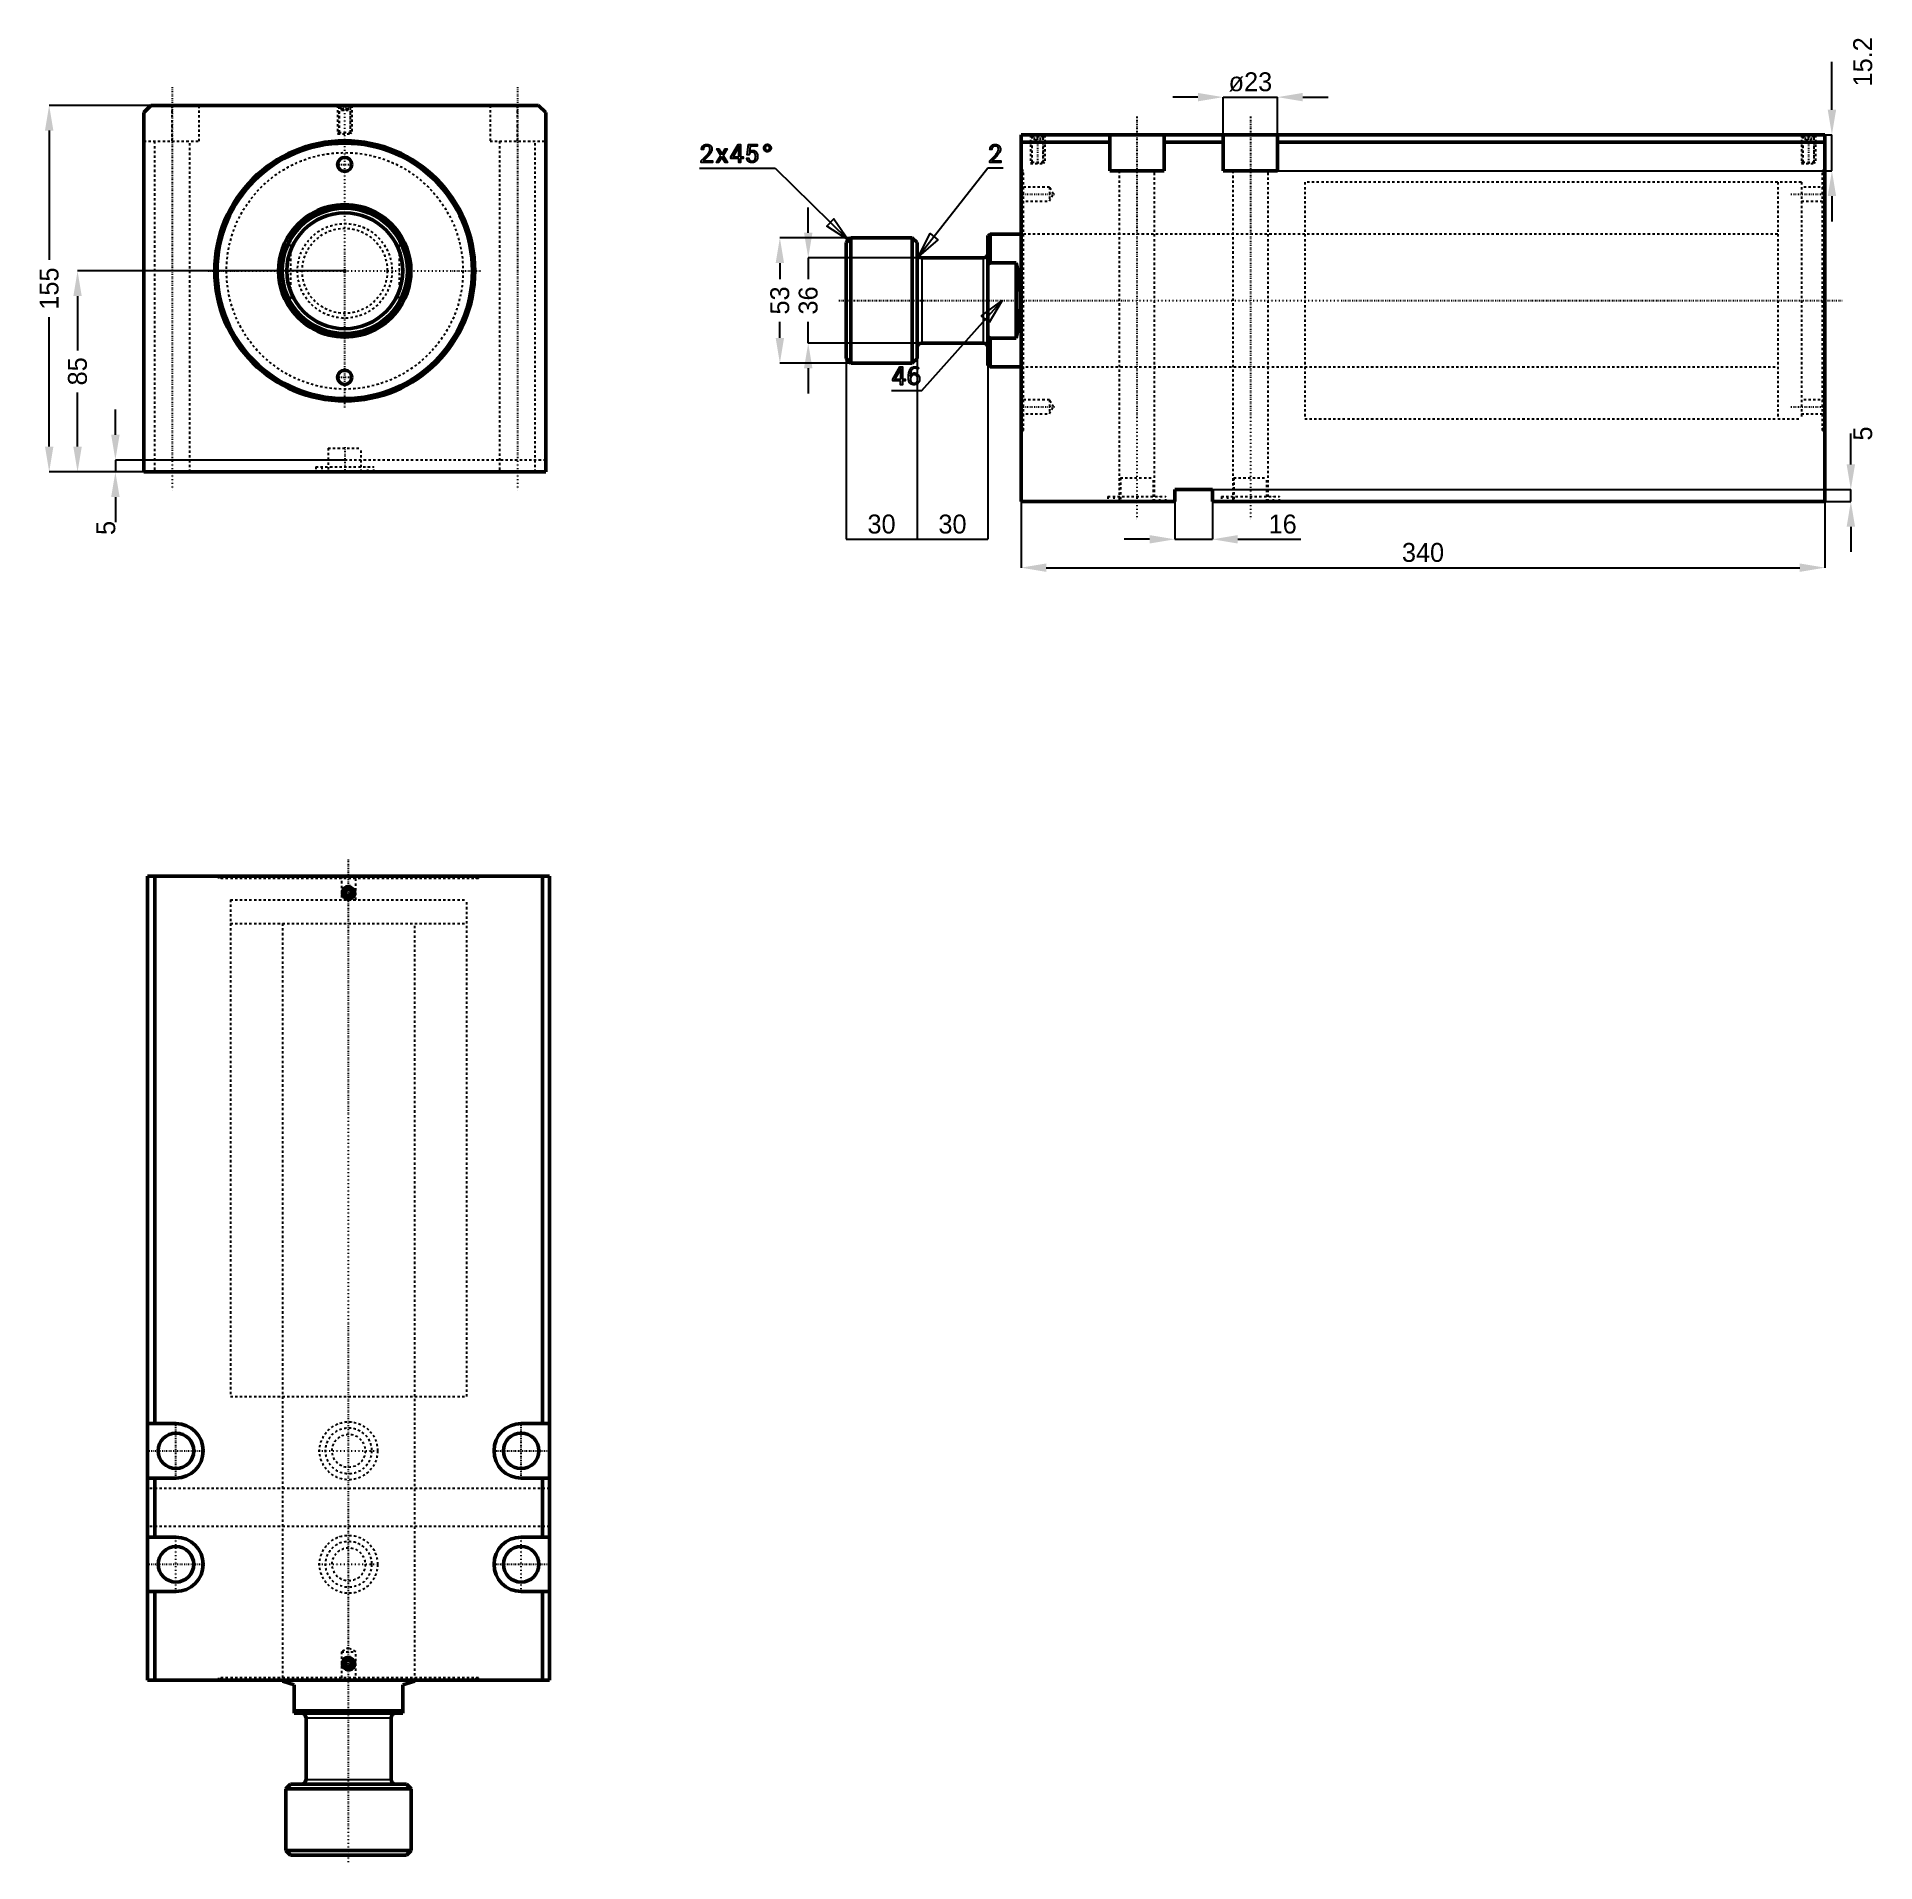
# Model space of a CAD drawing. Header units: millimetres. Extents: x -130 to 647, y -673 to 99.
import ezdxf

# ---------------------------------------------------------------- set-up
doc = ezdxf.new("R2010")
doc.units = ezdxf.units.MM
doc.linetypes.add('Center', pattern=[1.5, 0.45, -0.5, 0.05, -0.5])
doc.linetypes.add('Dashed', pattern=[2, 1, -1])
for name, color, linetype, lineweight in [('2d ConnectionPoints', 7, 'Continuous', 50), ('AM_0', 7, 'Continuous', 50), ('AM_4', 3, 'Continuous', 25), ('AM_5', 3, 'Continuous', 25), ('AM_7', 7, 'Center', 25), ('AM_9', 6, 'Dashed', 25)]:
    doc.layers.add(name, color=color, linetype=linetype, lineweight=lineweight)
doc.dimstyles.new('ISO-25', dxfattribs={"dimtxt": 2.5, "dimasz": 2.5, "dimexe": 1.25, "dimexo": 0.625, "dimtad": 1, "dimtxsty": 'Standard', "dimcen": 2.5, "dimadec": 0, "dimazin": 0, "dimtfac": 1, "dimtmove": 0, "dimatfit": 3, "dimfxl": 0, "dimarcsym": 0})

# ---------------------------------------------------------------- blocks, each defined once
blk = doc.blocks.new('1_JECX_MF_TLA_100_200_0_rod__0_in_JECX_MF_160_TLA_100_200_0__0')
at = {"layer": 'AM_0'}
for p, q in [((-23, 13.16), (-23, 15.97)), ((23, 15.97), (23, 13.16)), ((-23, -15.97), (-23, -13.16)), ((23, -13.16), (23, -15.97))]:
    blk.add_line(p, q, dxfattribs=at)
for points in [[(-23, 15.97), (-24.3, 13.9), (-25.42, 11.73), (-26.35, 9.47), (-27.07, 7.14), (-27.59, 4.75), (-27.9, 2.33), (-28, -0.11), (-27.88, -2.55), (-27.56, -4.97), (-27.02, -7.35), (-26.27, -9.68), (-25.33, -11.93), (-24.19, -14.1), (-23, -15.97)], [(23, -15.97), (24.3, -13.9), (25.42, -11.73), (26.35, -9.47), (27.07, -7.14), (27.59, -4.75), (27.9, -2.33), (28, 0.11), (27.88, 2.55), (27.56, 4.97), (27.02, 7.35), (26.27, 9.68), (25.33, 11.93), (24.19, 14.1), (23, 15.97)]]:
    blk.add_lwpolyline(points, dxfattribs=at)
for radius in [26.5, 24.5]:
    blk.add_circle((0, 0), radius, dxfattribs=at)
for radius, start, end in [(28, 34.77194, 145.22806), (27.5, 33.2419, 146.7581), (27.5, 213.2419, 326.7581), (28, 214.77194, 325.22806)]:
    blk.add_arc((0, 0), radius, start, end, dxfattribs=at)
at = {"layer": 'AM_9'}
for p, q in [((-23, 13.16), (-23, -13.16)), ((23, 13.16), (23, -13.16))]:
    blk.add_line(p, q, dxfattribs=at)
for radius in [20, 18]:
    blk.add_circle((0, 0), radius, dxfattribs=at)
blk = doc.blocks.new('2_JECX_MF_EXLA_100_200_0_body__0_in_JECX_MF_160_TLA_100_200_0__0')
at = {"layer": 'AM_0'}
for p, q in [((-82, 70), (-85, 67)), ((82, 70), (-82, 70)), ((85, 67), (82, 70)), ((-85, 67), (-85, -85)), ((85, -85), (85, 67)), ((-85, -85), (85, -85))]:
    blk.add_line(p, q, dxfattribs=at)
for centre, radius in [((0, 0), 55), ((0, 0), 54), ((0, 45), 3), ((0, -45), 3)]:
    blk.add_circle(centre, radius, dxfattribs=at)
at = {"layer": 'AM_5', "linetype": 'Dashed'}
for p, q in [((-3, 70), (-3, 58)), ((3, 70), (3, 58))]:
    blk.add_line(p, q, dxfattribs=at)
at = {"layer": 'AM_7'}
for p, q in [((-73, 77.75), (-73, -92.75)), ((0, -57.75), (0, 70.6)), ((73, 77.75), (73, -92.75)), ((-3.15, 45), (3.15, 45)), ((-57.75, 0), (57.75, 0)), ((-3.15, -45), (3.15, -45)), ((0, -74.5), (0, -85.5))]:
    blk.add_line(p, q, dxfattribs=at)
at = {"layer": 'AM_9'}
for p, q in [((-73, 54.8), (-73, 70)), ((-61.5, 54.8), (-61.5, 70)), ((-3, 70), (-2.46, 69.46)), ((-1.9, 70), (-2.4, 69.5)), ((-1.44, 68), (-1.44, 70)), ((-0.72, 68), (-0.72, 70)), ((0.72, 68), (0.72, 70)), ((1.44, 68), (1.44, 70)), ((2.4, 69.5), (1.9, 70)), ((2.46, 69.46), (3, 70)), ((61.5, 70), (61.5, 54.8)), ((73, 54.8), (73, 70)), ((-2.46, 69.46), (-2.46, 58.54)), ((-2.46, 69.46), (2.46, 69.46)), ((-2.4, 69.5), (-2.4, 58)), ((-2.4, 69.5), (2.4, 69.5)), ((-1.44, 68), (1.44, 68)), ((2.4, 58), (2.4, 69.5)), ((2.46, 58.54), (2.46, 69.46)), ((-85, 54.8), (-61.5, 54.8)), ((-80.5, 54.8), (-80.5, -85)), ((-65.5, -85), (-65.5, 54.8)), ((-2.46, 58.54), (-3, 58)), ((-3, 58), (3, 58)), ((-2.46, 58.54), (2.46, 58.54)), ((3, 58), (2.46, 58.54)), ((61.5, 54.8), (85, 54.8)), ((65.5, 54.8), (65.5, -85)), ((80.5, -85), (80.5, 54.8)), ((-7, -75), (7, -75)), ((-7, -75), (-7, -85)), ((7, -85), (7, -75)), ((85, -80), (-85, -80)), ((-12.25, -82.9), (12.25, -82.9)), ((-12.25, -82.9), (-12.25, -85)), ((-9.75, -82.9), (-9.75, -85)), ((9.75, -85), (9.75, -82.9)), ((12.25, -85), (12.25, -82.9))]:
    blk.add_line(p, q, dxfattribs=at)
blk.add_circle((0, 0), 50, dxfattribs=at)
blk = doc.blocks.new('*D3')
at = {"layer": 'AM_5', "color": 0, "lineweight": -2}
for p, q in [((-82, 70), (-125, 70)), ((-125, 59.33), (-125, 4.61)), ((-125, -74.33), (-125, -19.61)), ((-85, -85), (-125, -85))]:
    blk.add_line(p, q, dxfattribs=at)
at = {"layer": 'AM_5', "color": 0}
for points in [[(-123.22, 59.33), (-126.78, 59.33), (-125, 70)], [(-126.78, -74.33), (-123.22, -74.33), (-125, -85)]]:
    blk.add_solid(points, dxfattribs=at)
at = {"layer": 'Defpoints', "color": 0}
for p in [(-82, 70), (-125, -85), (-85, -85)]:
    blk.add_point(p, dxfattribs=at)
at = {"layer": 'AM_5', "color": 0, "insert": (-125, -7.5), "char_height": 8, "attachment_point": 5, "rotation": 90}
blk.add_mtext('155', dxfattribs=at)
blk = doc.blocks.new('*D4')
at = {"layer": 'AM_5', "color": 0, "lineweight": -2}
for p, q in [((0, 0), (-113, 0)), ((-113, -10.67), (-113, -33.62)), ((-113, -74.33), (-113, -51.38)), ((-85, -85), (-113, -85))]:
    blk.add_line(p, q, dxfattribs=at)
at = {"layer": 'AM_5', "color": 0}
for points in [[(-111.22, -10.67), (-114.78, -10.67), (-113, 0)], [(-114.78, -74.33), (-111.22, -74.33), (-113, -85)]]:
    blk.add_solid(points, dxfattribs=at)
at = {"layer": 'Defpoints', "color": 0}
for p in [(0, 0), (-113, -85), (-85, -85)]:
    blk.add_point(p, dxfattribs=at)
at = {"layer": 'AM_5', "color": 0, "insert": (-113, -42.5), "char_height": 8, "attachment_point": 5, "rotation": 90}
blk.add_mtext('85', dxfattribs=at)
blk = doc.blocks.new('*D5')
at = {"layer": 'AM_5', "color": 0, "lineweight": -2}
for p, q in [((-97, -69.33), (-97, -58.67)), ((0, -80), (-97, -80)), ((-97, -80), (-97, -85)), ((-85, -85), (-97, -85)), ((-97, -95.67), (-97, -106.33))]:
    blk.add_line(p, q, dxfattribs=at)
at = {"layer": 'AM_5', "color": 0}
for points in [[(-98.78, -69.33), (-95.22, -69.33), (-97, -80)], [(-95.22, -95.67), (-98.78, -95.67), (-97, -85)]]:
    blk.add_solid(points, dxfattribs=at)
at = {"layer": 'Defpoints', "color": 0}
for p in [(-97, -85), (-85, -85), (0, -80)]:
    blk.add_point(p, dxfattribs=at)
at = {"layer": 'AM_5', "color": 0, "insert": (-101, -108.73), "char_height": 8, "attachment_point": 5, "rotation": 90}
blk.add_mtext('5', dxfattribs=at)
blk = doc.blocks.new('1_JECX_MF_TLA_100_200_0_rod__0_in_JECX_MF_160_TLA_100_200_0__4')
at = {"layer": 'AM_0'}
for p, q in [((-28, 0), (-28, -0.38)), ((28, -0.38), (28, 0)), ((-23, -2), (-28, -0.38)), ((-23, -14), (-23, -2)), ((28, -0.38), (23, -2)), ((23, -2), (23, -14)), ((-23, -13), (23, -13)), ((-23, -14), (23, -14)), ((-18, -16), (-18, -42)), ((18, -42), (18, -16)), ((-24.5, -44), (-26.5, -46)), ((-26.5, -46), (26.5, -46)), ((-26.5, -46), (-26.5, -72)), ((-24.5, -44), (24.5, -44)), ((26.5, -46), (24.5, -44)), ((26.5, -72), (26.5, -46)), ((-26.5, -72), (-24.5, -74)), ((-26.5, -72), (26.5, -72)), ((-24.5, -74), (24.5, -74)), ((24.5, -74), (26.5, -72))]:
    blk.add_line(p, q, dxfattribs=at)
for centre, start, end in [((-20, -16), 360, 90), ((20, -16), 90, 180), ((-20, -42), 270, 360), ((20, -42), 180, 270)]:
    blk.add_arc(centre, 2, start, end, dxfattribs=at)
at = {"layer": 'AM_4'}
for p, q in [((-18, -16), (18, -16)), ((-18, -42), (18, -42))]:
    blk.add_line(p, q, dxfattribs=at)
at = {"layer": 'AM_7'}
blk.add_line((0, -77), (0, 347.2), dxfattribs=at)
at = {"layer": 'AM_9'}
for p, q in [((-50, 330), (50, 330)), ((-50, 330), (-50, 320)), ((50, 320), (50, 330)), ((-50, 320), (50, 320)), ((-28, 320), (-28, 0)), ((28, 0), (28, 320))]:
    blk.add_line(p, q, dxfattribs=at)
blk = doc.blocks.new('2_JECX_MF_EXLA_100_200_0_body__0_in_JECX_MF_160_TLA_100_200_0__4')
at = {"layer": 'AM_0'}
for p, q in [((85, 340), (-85, 340)), ((-85, 340), (-85, 0)), ((-82, 340), (-82, 108.5)), ((82, 340), (82, 108.5)), ((85, 340), (85, 0)), ((-0.72, 334.25), (-1.44, 333)), ((-1.44, 333), (-0.72, 331.75)), ((0.72, 334.25), (-0.72, 334.25)), ((-0.72, 331.75), (0.72, 331.75)), ((1.44, 333), (0.72, 334.25)), ((0.72, 331.75), (1.44, 333)), ((-73, 108.5), (-85, 108.5)), ((85, 108.5), (73, 108.5)), ((-85, 85.5), (-73, 85.5)), ((-82, 85.5), (-82, 60.5)), ((73, 85.5), (85, 85.5)), ((82, 85.5), (82, 60.5)), ((-73, 60.5), (-85, 60.5)), ((85, 60.5), (73, 60.5)), ((-85, 37.5), (-73, 37.5)), ((-82, 37.5), (-82, 0)), ((73, 37.5), (85, 37.5)), ((82, 37.5), (82, 0)), ((-0.72, 8.25), (-1.44, 7)), ((0.72, 8.25), (-0.72, 8.25)), ((1.44, 7), (0.72, 8.25)), ((85, 0), (-85, 0)), ((-1.44, 7), (-0.72, 5.75)), ((-0.72, 5.75), (0.72, 5.75)), ((0.72, 5.75), (1.44, 7))]:
    blk.add_line(p, q, dxfattribs=at)
for centre, radius in [((0, 333), 2.46), ((0, 333), 2.4), ((0, 333), 1.9), ((-73, 97), 7.5), ((73, 97), 7.5), ((-73, 49), 7.5), ((73, 49), 7.5), ((0, 7), 2.46), ((0, 7), 2.4), ((0, 7), 1.9)]:
    blk.add_circle(centre, radius, dxfattribs=at)
for centre, start, end in [((-73, 97), 270, 90), ((73, 97), 90, 270), ((-73, 49), 270, 90), ((73, 49), 90, 270)]:
    blk.add_arc(centre, 11.5, start, end, dxfattribs=at)
at = {"layer": 'AM_5'}
for centre in [(0, 333), (0, 7)]:
    blk.add_arc(centre, 3, 75, 15, dxfattribs=at)
at = {"layer": 'AM_7'}
for p, q in [((-3.15, 333), (3.15, 333)), ((-73, 84.93), (-73, 109.08)), ((73, 84.93), (73, 109.08)), ((-85.08, 97), (-60.93, 97)), ((-12.86, 97), (12.86, 97)), ((60.92, 97), (85.07, 97)), ((-73, 36.92), (-73, 61.08)), ((73, 36.92), (73, 61.08)), ((-85.08, 49), (-60.93, 49)), ((-12.86, 49), (12.86, 49)), ((60.92, 49), (85.07, 49)), ((-3.15, 7), (3.15, 7))]:
    blk.add_line(p, q, dxfattribs=at)
at = {"layer": 'AM_9'}
for p, q in [((-55, 340), (-55, 339)), ((55, 339), (-55, 339)), ((-54, 340), (-54, 339)), ((-3, 340), (-3, 330)), ((3, 330), (3, 340)), ((54, 339), (54, 340)), ((55, 339), (55, 340)), ((-50, 330), (50, 330)), ((-50, 330), (-50, 120)), ((50, 120), (50, 330)), ((-50, 120), (50, 120)), ((-28, 120), (-28, 0)), ((28, 0), (28, 120)), ((85, 81), (-85, 81)), ((85, 65), (-85, 65)), ((0, 13.73), (-3, 12)), ((-3, 12), (-3, 0)), ((-3, 12), (3, 12)), ((3, 12), (0, 13.73)), ((3, 0), (3, 12)), ((55, 1), (-55, 1)), ((-55, 1), (-55, 0)), ((-54, 1), (-54, 0)), ((54, 0), (54, 1)), ((55, 0), (55, 1))]:
    blk.add_line(p, q, dxfattribs=at)
for centre, radius in [((0, 97), 12.25), ((0, 97), 9.75), ((0, 97), 7), ((0, 49), 12.25), ((0, 49), 9.75), ((0, 49), 7)]:
    blk.add_circle(centre, radius, dxfattribs=at)
blk = doc.blocks.new('1_JECX_MF_TLA_100_200_0_rod__0_in_JECX_MF_160_TLA_100_200_0__2')
at = {"layer": 'AM_0'}
for p, q in [((-72, 26.5), (-74, 24.5)), ((-74, 24.5), (-74, -24.5)), ((-46, 26.5), (-72, 26.5)), ((-72, 26.5), (-72, -26.5)), ((-44, 24.5), (-46, 26.5)), ((-46, 26.5), (-46, -26.5)), ((-44, 24.5), (-44, -24.5)), ((-13, 28), (-14, 27.5)), ((-14, 27.5), (-14, -27.5)), ((0, 28), (-13, 28)), ((-13, 28), (-13, 15.97)), ((-16, 18), (-42, 18)), ((-13, 15.97), (-14, 15.07)), ((-2, 15.97), (-13, 15.97)), ((-2, 15.97), (-2, -15.97)), ((-14, -15.07), (-13, -15.97)), ((-42, -18), (-16, -18)), ((-13, -15.97), (-2, -15.97)), ((-13, -15.97), (-13, -28)), ((-74, -24.5), (-72, -26.5)), ((-72, -26.5), (-46, -26.5)), ((-46, -26.5), (-44, -24.5)), ((-14, -27.5), (-13, -28)), ((-13, -28), (0, -28))]:
    blk.add_line(p, q, dxfattribs=at)
blk.add_lwpolyline([(-2, -15.97), (-1.58, -13.9), (-1.21, -11.73), (-0.91, -9.47), (-0.68, -7.14), (-0.51, -4.75), (-0.41, -2.33), (-0.38, 0.11), (-0.41, 2.55), (-0.52, 4.97), (-0.69, 7.35), (-0.94, 9.68), (-1.24, 11.93), (-1.61, 14.1), (-2, 15.97)], dxfattribs=at)
for centre, start, end in [((-42, 20), 180, 270), ((-16, 20), 270, 360), ((-42, -20), 90, 180), ((-16, -20), 0, 90)]:
    blk.add_arc(centre, 2, start, end, dxfattribs=at)
at = {"layer": 'AM_4'}
for p, q in [((-42, 18), (-42, -18)), ((-16, 18), (-16, -18))]:
    blk.add_line(p, q, dxfattribs=at)
at = {"layer": 'AM_7'}
blk.add_line((-77, 0), (347.2, 0), dxfattribs=at)
at = {"layer": 'AM_9'}
for p, q in [((320, 50), (320, -50)), ((330, 50), (320, 50)), ((330, 50), (330, -50)), ((320, 28), (0, 28)), ((0, -28), (320, -28)), ((320, -50), (330, -50))]:
    blk.add_line(p, q, dxfattribs=at)
blk = doc.blocks.new('2_JECX_MF_EXLA_100_200_0_body__0_in_JECX_MF_160_TLA_100_200_0__2')
at = {"layer": 'AM_0'}
for p, q in [((0, -85), (0, 70)), ((340, 70), (0, 70)), ((37.5, 70), (37.5, 54.8)), ((60.5, 54.8), (60.5, 70)), ((85.5, 70), (85.5, 54.8)), ((108.5, 54.8), (108.5, 70)), ((340, -85), (340, 70)), ((37.5, 67), (0, 67)), ((85.5, 67), (60.5, 67)), ((340, 67), (108.5, 67)), ((37.5, 54.8), (60.5, 54.8)), ((85.5, 54.8), (108.5, 54.8)), ((65, -85), (0, -85)), ((65, -80), (65, -85)), ((81, -80), (65, -80)), ((81, -85), (81, -80)), ((340, -85), (81, -85))]:
    blk.add_line(p, q, dxfattribs=at)
at = {"layer": 'AM_5', "linetype": 'Dashed'}
for p, q in [((4, 70), (4, 58)), ((10, 70), (10, 58)), ((330, 70), (330, 58)), ((336, 70), (336, 58))]:
    blk.add_line(p, q, dxfattribs=at)
at = {"layer": 'AM_7'}
for p, q in [((7, 70.6), (7, 57.4)), ((49, 77.75), (49, -92.75)), ((97, 77.75), (97, -92.75)), ((333, 70.6), (333, 57.4)), ((-0.69, 45), (14.42, 45)), ((325.58, 45), (340.69, 45)), ((-0.69, -45), (14.42, -45)), ((325.58, -45), (340.69, -45))]:
    blk.add_line(p, q, dxfattribs=at)
at = {"layer": 'AM_9'}
for p, q in [((4, 70), (4.54, 69.46)), ((5.1, 70), (4.6, 69.5)), ((5.75, 68), (5.75, 70)), ((7, 68), (7, 70)), ((8.25, 68), (8.25, 70)), ((9.4, 69.5), (8.9, 70)), ((9.46, 69.46), (10, 70)), ((330, 70), (330.54, 69.46)), ((331.1, 70), (330.6, 69.5)), ((331.75, 68), (331.75, 70)), ((333, 68), (333, 70)), ((334.25, 68), (334.25, 70)), ((335.4, 69.5), (334.9, 70)), ((335.46, 69.46), (336, 70)), ((4.54, 69.46), (4.54, 58.54)), ((4.54, 69.46), (9.46, 69.46)), ((4.6, 69.5), (4.6, 58)), ((4.6, 69.5), (9.4, 69.5)), ((5.75, 68), (8.25, 68)), ((9.4, 58), (9.4, 69.5)), ((9.46, 58.54), (9.46, 69.46)), ((330.54, 69.46), (330.54, 58.54)), ((330.54, 69.46), (335.46, 69.46)), ((330.6, 69.5), (335.4, 69.5)), ((330.6, 69.5), (330.6, 58)), ((331.75, 68), (334.25, 68)), ((335.4, 58), (335.4, 69.5)), ((335.46, 58.54), (335.46, 69.46)), ((1, 55), (0, 55)), ((1, -55), (1, 55)), ((4.54, 58.54), (4, 58)), ((4, 58), (10, 58)), ((4.54, 58.54), (9.46, 58.54)), ((10, 58), (9.46, 58.54)), ((41.5, 54.8), (41.5, -85)), ((56.5, -85), (56.5, 54.8)), ((89.5, 54.8), (89.5, -85)), ((104.5, -85), (104.5, 54.8)), ((330.54, 58.54), (330, 58)), ((330, 58), (336, 58)), ((330.54, 58.54), (335.46, 58.54)), ((336, 58), (335.46, 58.54)), ((339, -55), (339, 55)), ((340, 55), (339, 55)), ((1, 54), (0, 54)), ((12, 48), (0, 48)), ((13.73, 45), (12, 48)), ((12, 48), (12, 42)), ((330, 50), (120, 50)), ((120, 50), (120, -50)), ((330, 50), (330, -50)), ((340, 48), (330, 48)), ((340, 54), (339, 54)), ((0, 42), (12, 42)), ((12, 42), (13.73, 45)), ((330, 42), (340, 42)), ((120, 28), (0, 28)), ((0, -28), (120, -28)), ((12, -42), (0, -42)), ((13.73, -45), (12, -42)), ((12, -42), (12, -48)), ((12, -48), (13.73, -45)), ((340, -42), (330, -42)), ((0, -48), (12, -48)), ((0, -54), (1, -54)), ((120, -50), (330, -50)), ((330, -48), (340, -48)), ((339, -54), (340, -54)), ((0, -55), (1, -55)), ((339, -55), (340, -55)), ((42, -75), (56, -75)), ((42, -75), (42, -85)), ((56, -85), (56, -75)), ((90, -75), (104, -75)), ((90, -75), (90, -85)), ((104, -85), (104, -75)), ((36.75, -82.9), (61.25, -82.9)), ((36.75, -82.9), (36.75, -85)), ((39.25, -82.9), (39.25, -85)), ((58.75, -85), (58.75, -82.9)), ((61.25, -85), (61.25, -82.9)), ((84.75, -82.9), (109.25, -82.9)), ((84.75, -82.9), (84.75, -85)), ((87.25, -82.9), (87.25, -85)), ((106.75, -85), (106.75, -82.9)), ((109.25, -85), (109.25, -82.9))]:
    blk.add_line(p, q, dxfattribs=at)
blk = doc.blocks.new('*D21')
at = {"layer": 'AM_5', "color": 0, "lineweight": -2}
for p, q in [((360.85, 73.47), (350.19, 73.47)), ((371.52, 57.47), (371.52, 73.47)), ((371.52, 73.47), (394.52, 73.47)), ((394.52, 57.47), (394.52, 73.47)), ((405.19, 73.47), (415.85, 73.47))]:
    blk.add_line(p, q, dxfattribs=at)
at = {"layer": 'AM_5', "color": 0}
for points in [[(360.85, 75.25), (360.85, 71.69), (371.52, 73.47)], [(405.19, 75.25), (405.19, 71.69), (394.52, 73.47)]]:
    blk.add_solid(points, dxfattribs=at)
at = {"layer": 'Defpoints', "color": 0}
for p in [(394.52, 73.47), (371.52, 57.47), (394.52, 57.47)]:
    blk.add_point(p, dxfattribs=at)
at = {"layer": 'AM_5', "color": 0, "insert": (383.02, 79.87), "char_height": 8, "attachment_point": 5}
blk.add_mtext('ø23', dxfattribs=at)
blk = doc.blocks.new('*D22')
at = {"layer": 'AM_5', "color": 0, "lineweight": -2}
for p, q in [((628.95, 68.13), (628.95, 88.4)), ((394.52, 57.47), (628.95, 57.47)), ((628.95, 42.27), (628.95, 57.47)), ((394.52, 42.27), (628.95, 42.27)), ((628.95, 31.6), (628.95, 20.93))]:
    blk.add_line(p, q, dxfattribs=at)
at = {"layer": 'AM_5', "color": 0}
for points in [[(627.18, 68.13), (630.73, 68.13), (628.95, 57.47)], [(627.18, 31.6), (630.73, 31.6), (628.95, 42.27)]]:
    blk.add_solid(points, dxfattribs=at)
at = {"layer": 'Defpoints', "color": 0}
for p in [(394.52, 57.47), (628.95, 57.47), (394.52, 42.27)]:
    blk.add_point(p, dxfattribs=at)
at = {"layer": 'AM_5', "color": 0, "insert": (642.02, 88.4), "char_height": 8, "attachment_point": 5, "rotation": 90}
blk.add_mtext('15.2', dxfattribs=at)
blk = doc.blocks.new('*D23')
at = {"layer": 'AM_5', "color": 0, "lineweight": -2}
for p, q in [((286.02, -97.53), (286.02, -125.53)), ((626.02, -97.53), (626.02, -125.53)), ((296.69, -125.53), (615.35, -125.53))]:
    blk.add_line(p, q, dxfattribs=at)
at = {"layer": 'AM_5', "color": 0}
for points in [[(296.69, -123.75), (296.69, -127.31), (286.02, -125.53)], [(615.35, -123.75), (615.35, -127.31), (626.02, -125.53)]]:
    blk.add_solid(points, dxfattribs=at)
at = {"layer": 'Defpoints', "color": 0}
for p in [(286.02, -97.53), (626.02, -97.53), (626.02, -125.53)]:
    blk.add_point(p, dxfattribs=at)
at = {"layer": 'AM_5', "color": 0, "insert": (456.02, -119.13), "char_height": 8, "attachment_point": 5}
blk.add_mtext('340', dxfattribs=at)
blk = doc.blocks.new('*D24')
at = {"layer": 'AM_5', "color": 0, "lineweight": -2}
for p, q in [((242.02, -37.03), (242.02, -113.53)), ((272.02, -32.53), (272.02, -113.53)), ((242.02, -113.53), (272.02, -113.53))]:
    blk.add_line(p, q, dxfattribs=at)
at = {"layer": 'Defpoints', "color": 0}
for p in [(242.02, -37.03), (272.02, -32.53), (272.02, -113.53)]:
    blk.add_point(p, dxfattribs=at)
at = {"layer": 'AM_5', "color": 0, "insert": (257.02, -107.13), "char_height": 8, "attachment_point": 5}
blk.add_mtext('30', dxfattribs=at)
blk = doc.blocks.new('*D25')
at = {"layer": 'AM_5', "color": 0, "lineweight": -2}
for p, q in [((212.02, -37.03), (212.02, -113.53)), ((242.02, -37.03), (242.02, -113.53)), ((212.02, -113.53), (242.02, -113.53))]:
    blk.add_line(p, q, dxfattribs=at)
at = {"layer": 'Defpoints', "color": 0}
for p in [(212.02, -37.03), (242.02, -37.03), (242.02, -113.53)]:
    blk.add_point(p, dxfattribs=at)
at = {"layer": 'AM_5', "color": 0, "insert": (227.02, -107.13), "char_height": 8, "attachment_point": 5}
blk.add_mtext('30', dxfattribs=at)
blk = doc.blocks.new('*D26')
at = {"layer": 'AM_5', "color": 0, "lineweight": -2}
for p, q in [((214.02, 13.97), (184.02, 13.97)), ((184.02, 3.3), (184.02, -3.47)), ((184.02, -28.37), (184.02, -21.6)), ((214.02, -39.03), (184.02, -39.03))]:
    blk.add_line(p, q, dxfattribs=at)
at = {"layer": 'AM_5', "color": 0}
for points in [[(182.24, 3.3), (185.8, 3.3), (184.02, 13.97)], [(182.24, -28.37), (185.8, -28.37), (184.02, -39.03)]]:
    blk.add_solid(points, dxfattribs=at)
at = {"layer": 'Defpoints', "color": 0}
for p in [(184.02, 13.97), (214.02, 13.97), (214.02, -39.03)]:
    blk.add_point(p, dxfattribs=at)
at = {"layer": 'AM_5', "color": 0, "insert": (184.02, -12.53), "char_height": 8, "attachment_point": 5, "rotation": 90}
blk.add_mtext('53', dxfattribs=at)
blk = doc.blocks.new('*D27')
at = {"layer": 'AM_5', "color": 0, "lineweight": -2}
for p, q in [((196.02, 16.13), (196.02, 26.8)), ((244.02, 5.47), (196.02, 5.47)), ((196.02, 5.47), (196.02, -3.47)), ((196.02, -30.53), (196.02, -21.6)), ((244.02, -30.53), (196.02, -30.53)), ((196.02, -41.2), (196.02, -51.87))]:
    blk.add_line(p, q, dxfattribs=at)
at = {"layer": 'AM_5', "color": 0}
for points in [[(194.24, 16.13), (197.8, 16.13), (196.02, 5.47)], [(194.24, -41.2), (197.8, -41.2), (196.02, -30.53)]]:
    blk.add_solid(points, dxfattribs=at)
at = {"layer": 'Defpoints', "color": 0}
for p in [(196.02, 5.47), (244.02, 5.47), (244.02, -30.53)]:
    blk.add_point(p, dxfattribs=at)
at = {"layer": 'AM_5', "color": 0, "insert": (196.02, -12.53), "char_height": 8, "attachment_point": 5, "rotation": 90}
blk.add_mtext('36', dxfattribs=at)
blk = doc.blocks.new('*D28')
at = {"layer": 'AM_5', "color": 0, "lineweight": -2}
for p, q in [((351.02, -92.53), (351.02, -113.53)), ((367.02, -97.53), (367.02, -113.53)), ((340.35, -113.53), (329.69, -113.53)), ((351.02, -113.53), (367.02, -113.53)), ((377.69, -113.53), (404.39, -113.53))]:
    blk.add_line(p, q, dxfattribs=at)
at = {"layer": 'AM_5', "color": 0}
for points in [[(340.35, -111.75), (340.35, -115.31), (351.02, -113.53)], [(377.69, -111.75), (377.69, -115.31), (367.02, -113.53)]]:
    blk.add_solid(points, dxfattribs=at)
at = {"layer": 'Defpoints', "color": 0}
for p in [(351.02, -92.53), (367.02, -97.53), (367.02, -113.53)]:
    blk.add_point(p, dxfattribs=at)
at = {"layer": 'AM_5', "color": 0, "insert": (396.66, -107.13), "char_height": 8, "attachment_point": 5}
blk.add_mtext('16', dxfattribs=at)
blk = doc.blocks.new('*D29')
at = {"layer": 'AM_5', "color": 0, "lineweight": -2}
for p, q in [((636.95, -81.87), (636.95, -68.8)), ((351.02, -92.53), (636.95, -92.53)), ((636.95, -97.53), (636.95, -92.53)), ((367.02, -97.53), (636.95, -97.53)), ((636.95, -108.2), (636.95, -118.87))]:
    blk.add_line(p, q, dxfattribs=at)
at = {"layer": 'AM_5', "color": 0}
for points in [[(635.18, -81.87), (638.73, -81.87), (636.95, -92.53)], [(635.18, -108.2), (638.73, -108.2), (636.95, -97.53)]]:
    blk.add_solid(points, dxfattribs=at)
at = {"layer": 'Defpoints', "color": 0}
for p in [(351.02, -92.53), (367.02, -97.53), (636.95, -97.53)]:
    blk.add_point(p, dxfattribs=at)
at = {"layer": 'AM_5', "color": 0, "insert": (642.02, -68.8), "char_height": 8, "attachment_point": 5, "rotation": 90}
blk.add_mtext('5', dxfattribs=at)

msp = doc.modelspace()

# ---------------------------------------------------------------- linework, layer by layer
at = {"layer": '2d ConnectionPoints'}
for p in [(0, 0), (286.02, -12.533), (1.624, -596.03)]:
    msp.add_point(p, dxfattribs=at)
at = {"layer": 'AM_5'}
for p, q in [((150.02, 43.467), (182.02, 43.467)), ((182.02, 43.467), (213.02, 12.967)), ((272.02, 43.467), (242.606, 6.053)), ((278.42, 43.467), (272.02, 43.467)), ((244.02, -50.533), (278.02, -12.533)), ((231.22, -50.533), (244.02, -50.533))]:
    msp.add_line(p, q, dxfattribs=at)
for points in [[(151.055, 46.845), (151.055, 46.845), (151.397, 47.158), (151.885, 47.615), (151.885, 47.615), (152.343, 48.058), (152.63, 48.345), (152.63, 48.345), (152.906, 48.634), (153.301, 49.089), (153.301, 49.089), (153.674, 49.569), (153.91, 49.902), (153.91, 49.902), (154.117, 50.235), (154.342, 50.708), (154.342, 50.708), (154.464, 51.152), (154.487, 51.431), (154.487, 51.431), (154.48, 51.588), (154.443, 51.81), (154.443, 51.81), (154.374, 52.015), (154.31, 52.144), (154.31, 52.144), (154.234, 52.263), (154.1, 52.421), (154.1, 52.421), (153.942, 52.553), (153.824, 52.627), (153.824, 52.627), (153.697, 52.689), (153.495, 52.756), (153.495, 52.756), (153.28, 52.792), (153.13, 52.799), (153.13, 52.799), (152.963, 52.792), (152.727, 52.755), (152.727, 52.755), (152.507, 52.686), (152.37, 52.622), (152.37, 52.622), (152.243, 52.545), (152.074, 52.406), (152.074, 52.406), (151.931, 52.238), (151.85, 52.11), (151.85, 52.11), (151.783, 51.971), (151.71, 51.744), (151.71, 51.744), (151.671, 51.495), (151.663, 51.317), (150.883, 51.317), (150.883, 51.317), (150.895, 51.584), (150.959, 51.955), (150.959, 51.955), (151.076, 52.292), (151.185, 52.497), (151.185, 52.497), (151.314, 52.685), (151.539, 52.931), (151.539, 52.931), (151.802, 53.135), (151.999, 53.246), (151.999, 53.246), (152.208, 53.338), (152.537, 53.437), (152.537, 53.437), (152.886, 53.491), (153.13, 53.501), (153.13, 53.501), (153.357, 53.491), (153.687, 53.441), (153.687, 53.441), (154.003, 53.348), (154.206, 53.262), (154.206, 53.262), (154.398, 53.157), (154.655, 52.967), (154.655, 52.967), (154.877, 52.736), (155.004, 52.56), (155.004, 52.56), (155.112, 52.368), (155.228, 52.055), (155.228, 52.055), (155.291, 51.713), (155.303, 51.468), (155.303, 51.468), (155.285, 51.19), (155.193, 50.764), (155.193, 50.764), (155.02, 50.326), (154.861, 50.027), (154.861, 50.027), (154.678, 49.73), (154.382, 49.3), (154.382, 49.3), (154.059, 48.889), (153.829, 48.626), (153.829, 48.626), (153.581, 48.358), (153.165, 47.924), (153.165, 47.924), (152.697, 47.452), (152.355, 47.115), (151.804, 46.574), (155.527, 46.569), (155.527, 45.867), (150.779, 45.867), (150.779, 46.595), (151.055, 46.845)], [(159.093, 48.722), (157.335, 51.587), (158.245, 51.587), (159.556, 49.419), (160.934, 51.587), (161.76, 51.587), (160.024, 48.79), (161.844, 45.867), (160.923, 45.867), (159.54, 48.114), (158.079, 45.867), (157.236, 45.867), (159.093, 48.722)], [(166.699, 47.531), (163.33, 47.531), (163.33, 48.207), (166.398, 53.407), (167.427, 53.407), (167.427, 48.233), (168.55, 48.233), (168.55, 47.531), (167.427, 47.531), (167.427, 45.867), (166.699, 45.867), (166.699, 47.531)], [(166.71, 48.233), (166.71, 52.534), (164.224, 48.233), (166.71, 48.233)], [(172.231, 45.774), (172.231, 45.774), (171.996, 45.782), (171.661, 45.824), (171.661, 45.824), (171.347, 45.902), (171.149, 45.974), (171.149, 45.974), (170.964, 46.063), (170.714, 46.229), (170.714, 46.229), (170.5, 46.436), (170.377, 46.595), (170.377, 46.595), (170.273, 46.772), (170.16, 47.071), (170.16, 47.071), (170.1, 47.409), (170.088, 47.656), (170.9, 47.656), (170.9, 47.656), (170.915, 47.423), (170.994, 47.118), (170.994, 47.118), (171.141, 46.867), (171.277, 46.73), (171.277, 46.73), (171.437, 46.618), (171.711, 46.496), (171.711, 46.496), (172.028, 46.431), (172.262, 46.418), (172.262, 46.418), (172.463, 46.429), (172.738, 46.487), (172.738, 46.487), (172.981, 46.595), (173.125, 46.694), (173.125, 46.694), (173.255, 46.811), (173.423, 47.013), (173.423, 47.013), (173.558, 47.245), (173.63, 47.417), (173.63, 47.417), (173.688, 47.599), (173.75, 47.885), (173.75, 47.885), (173.784, 48.186), (173.791, 48.394), (173.791, 48.394), (173.785, 48.585), (173.752, 48.863), (173.752, 48.863), (173.691, 49.13), (173.635, 49.302), (173.635, 49.302), (173.566, 49.465), (173.438, 49.685), (173.438, 49.685), (173.282, 49.875), (173.162, 49.986), (173.162, 49.986), (173.029, 50.079), (172.807, 50.181), (172.807, 50.181), (172.558, 50.235), (172.376, 50.246), (172.376, 50.246), (172.183, 50.233), (171.911, 50.166), (171.911, 50.166), (171.659, 50.043), (171.503, 49.928), (171.503, 49.928), (171.361, 49.792), (171.186, 49.553), (171.186, 49.553), (171.055, 49.271), (170.993, 49.06), (170.203, 49.06), (170.744, 53.428), (174.415, 53.428), (174.415, 52.752), (171.482, 52.752), (171.149, 50.251), (171.149, 50.251), (171.259, 50.385), (171.431, 50.561), (171.431, 50.561), (171.612, 50.705), (171.737, 50.784), (171.737, 50.784), (171.868, 50.848), (172.081, 50.918), (172.081, 50.918), (172.314, 50.956), (172.48, 50.963), (172.48, 50.963), (172.735, 50.949), (173.091, 50.877), (173.091, 50.877), (173.416, 50.744), (173.614, 50.62), (173.614, 50.62), (173.796, 50.473), (174.035, 50.215), (174.035, 50.215), (174.233, 49.913), (174.342, 49.687), (174.342, 49.687), (174.432, 49.445), (174.529, 49.063), (174.529, 49.063), (174.582, 48.657), (174.592, 48.374), (174.592, 48.374), (174.58, 48.075), (174.517, 47.653), (174.517, 47.653), (174.402, 47.262), (174.295, 47.019), (174.295, 47.019), (174.167, 46.793), (173.939, 46.494), (173.939, 46.494), (173.668, 46.243), (173.463, 46.101), (173.463, 46.101), (173.242, 45.983), (172.887, 45.856), (172.887, 45.856), (172.503, 45.787), (172.231, 45.774)], [(178.75, 50.339), (178.75, 50.339), (178.586, 50.348), (178.35, 50.393), (178.35, 50.393), (178.125, 50.477), (177.981, 50.555), (177.981, 50.555), (177.845, 50.647), (177.664, 50.809), (177.664, 50.809), (177.508, 50.998), (177.419, 51.14), (177.419, 51.14), (177.344, 51.29), (177.263, 51.525), (177.263, 51.525), (177.219, 51.771), (177.211, 51.941), (177.211, 51.941), (177.219, 52.111), (177.263, 52.357), (177.263, 52.357), (177.344, 52.591), (177.419, 52.742), (177.419, 52.742), (177.508, 52.883), (177.664, 53.072), (177.664, 53.072), (177.845, 53.234), (177.981, 53.327), (177.981, 53.327), (178.125, 53.404), (178.35, 53.488), (178.35, 53.488), (178.586, 53.534), (178.75, 53.542), (178.75, 53.542), (178.914, 53.534), (179.15, 53.488), (179.15, 53.488), (179.374, 53.404), (179.517, 53.327), (179.517, 53.327), (179.652, 53.234), (179.832, 53.073), (179.832, 53.073), (179.986, 52.885), (180.074, 52.744), (180.074, 52.744), (180.148, 52.595), (180.228, 52.36), (180.228, 52.36), (180.271, 52.113), (180.279, 51.941), (180.279, 51.941), (180.271, 51.769), (180.228, 51.522), (180.228, 51.522), (180.148, 51.287), (180.074, 51.137), (180.074, 51.137), (179.986, 50.997), (179.832, 50.809), (179.832, 50.809), (179.652, 50.647), (179.517, 50.555), (179.517, 50.555), (179.374, 50.477), (179.15, 50.393), (179.15, 50.393), (178.914, 50.348), (178.75, 50.339)], [(178.75, 50.974), (178.75, 50.974), (178.849, 50.979), (178.991, 51.006), (178.991, 51.006), (179.126, 51.057), (179.213, 51.104), (179.213, 51.104), (179.295, 51.159), (179.404, 51.257), (179.404, 51.257), (179.498, 51.372), (179.551, 51.457), (179.551, 51.457), (179.596, 51.548), (179.645, 51.69), (179.645, 51.69), (179.671, 51.838), (179.676, 51.941), (179.676, 51.941), (179.671, 52.043), (179.645, 52.192), (179.645, 52.192), (179.596, 52.334), (179.551, 52.424), (179.551, 52.424), (179.498, 52.51), (179.404, 52.625), (179.404, 52.625), (179.295, 52.722), (179.213, 52.778), (179.213, 52.778), (179.126, 52.825), (178.991, 52.876), (178.991, 52.876), (178.849, 52.903), (178.75, 52.908), (178.75, 52.908), (178.652, 52.903), (178.509, 52.876), (178.509, 52.876), (178.373, 52.825), (178.285, 52.778), (178.285, 52.778), (178.202, 52.722), (178.091, 52.625), (178.091, 52.625), (177.996, 52.51), (177.942, 52.424), (177.942, 52.424), (177.896, 52.334), (177.846, 52.192), (177.846, 52.192), (177.819, 52.043), (177.814, 51.941), (177.814, 51.941), (177.819, 51.838), (177.846, 51.69), (177.846, 51.69), (177.896, 51.548), (177.942, 51.457), (177.942, 51.457), (177.996, 51.372), (178.091, 51.257), (178.091, 51.257), (178.202, 51.159), (178.285, 51.104), (178.285, 51.104), (178.373, 51.057), (178.509, 51.006), (178.509, 51.006), (178.652, 50.979), (178.75, 50.974)], [(273.055, 46.845), (273.055, 46.845), (273.397, 47.158), (273.885, 47.615), (273.885, 47.615), (274.343, 48.058), (274.63, 48.345), (274.63, 48.345), (274.906, 48.634), (275.301, 49.089), (275.301, 49.089), (275.674, 49.569), (275.91, 49.902), (275.91, 49.902), (276.117, 50.235), (276.342, 50.708), (276.342, 50.708), (276.464, 51.152), (276.487, 51.431), (276.487, 51.431), (276.48, 51.588), (276.443, 51.81), (276.443, 51.81), (276.374, 52.015), (276.31, 52.144), (276.31, 52.144), (276.234, 52.263), (276.1, 52.421), (276.1, 52.421), (275.942, 52.553), (275.824, 52.627), (275.824, 52.627), (275.697, 52.689), (275.495, 52.756), (275.495, 52.756), (275.28, 52.792), (275.13, 52.799), (275.13, 52.799), (274.963, 52.792), (274.727, 52.755), (274.727, 52.755), (274.507, 52.686), (274.37, 52.622), (274.37, 52.622), (274.243, 52.545), (274.074, 52.406), (274.074, 52.406), (273.931, 52.238), (273.85, 52.11), (273.85, 52.11), (273.783, 51.971), (273.71, 51.744), (273.71, 51.744), (273.671, 51.495), (273.663, 51.317), (272.883, 51.317), (272.883, 51.317), (272.895, 51.584), (272.959, 51.955), (272.959, 51.955), (273.076, 52.292), (273.185, 52.497), (273.185, 52.497), (273.314, 52.685), (273.539, 52.931), (273.539, 52.931), (273.802, 53.135), (273.999, 53.246), (273.999, 53.246), (274.208, 53.338), (274.537, 53.437), (274.537, 53.437), (274.886, 53.491), (275.13, 53.501), (275.13, 53.501), (275.357, 53.491), (275.687, 53.441), (275.687, 53.441), (276.003, 53.348), (276.206, 53.262), (276.206, 53.262), (276.398, 53.157), (276.655, 52.967), (276.655, 52.967), (276.877, 52.736), (277.004, 52.56), (277.004, 52.56), (277.112, 52.368), (277.228, 52.055), (277.228, 52.055), (277.291, 51.713), (277.303, 51.468), (277.303, 51.468), (277.285, 51.19), (277.193, 50.764), (277.193, 50.764), (277.02, 50.326), (276.861, 50.027), (276.861, 50.027), (276.678, 49.73), (276.382, 49.3), (276.382, 49.3), (276.059, 48.889), (275.829, 48.626), (275.829, 48.626), (275.581, 48.358), (275.165, 47.924), (275.165, 47.924), (274.697, 47.452), (274.355, 47.115), (273.804, 46.574), (277.527, 46.569), (277.527, 45.867), (272.779, 45.867), (272.779, 46.595), (273.055, 46.845)], [(213.02, 12.967), (203.92, 18.927), (206.913, 21.969), (213.02, 12.967)], [(242.606, 6.053), (247.521, 15.757), (250.875, 13.12), (242.606, 6.053)], [(278.02, -12.533), (272.497, -21.905), (269.318, -19.06), (278.02, -12.533)], [(235.099, -46.469), (231.73, -46.469), (231.73, -45.793), (234.798, -40.593), (235.827, -40.593), (235.827, -45.767), (236.95, -45.767), (236.95, -46.469), (235.827, -46.469), (235.827, -48.133), (235.099, -48.133), (235.099, -46.469)], [(235.11, -45.767), (235.11, -41.466), (232.624, -45.767), (235.11, -45.767)], [(240.766, -48.195), (240.766, -48.195), (240.414, -48.179), (239.945, -48.093), (239.945, -48.093), (239.548, -47.934), (239.323, -47.787), (239.323, -47.787), (239.127, -47.612), (238.88, -47.305), (238.88, -47.305), (238.691, -46.944), (238.598, -46.674), (238.598, -46.674), (238.525, -46.381), (238.445, -45.896), (238.445, -45.896), (238.403, -45.359), (238.395, -44.971), (238.395, -44.971), (238.42, -44.175), (238.551, -43.115), (238.551, -43.115), (238.796, -42.216), (239.021, -41.706), (239.021, -41.706), (239.301, -41.279), (239.828, -40.816), (239.828, -40.816), (240.485, -40.567), (240.995, -40.52), (240.995, -40.52), (241.24, -40.527), (241.576, -40.565), (241.576, -40.565), (241.873, -40.636), (242.05, -40.702), (242.05, -40.702), (242.214, -40.78), (242.444, -40.914), (242.444, -40.914), (242.654, -41.07), (242.784, -41.186), (242.212, -41.654), (242.212, -41.654), (242.137, -41.568), (242.005, -41.453), (242.005, -41.453), (241.849, -41.354), (241.731, -41.297), (241.731, -41.297), (241.602, -41.25), (241.392, -41.198), (241.392, -41.198), (241.161, -41.17), (240.995, -41.165), (240.995, -41.165), (240.732, -41.185), (240.383, -41.292), (240.383, -41.292), (240.088, -41.491), (239.921, -41.674), (239.921, -41.674), (239.776, -41.885), (239.594, -42.226), (239.594, -42.226), (239.456, -42.598), (239.388, -42.863), (239.388, -42.863), (239.333, -43.14), (239.264, -43.576), (239.264, -43.576), (239.212, -44.037), (239.185, -44.358), (239.185, -44.358), (239.301, -44.134), (239.498, -43.841), (239.498, -43.841), (239.721, -43.599), (239.885, -43.466), (239.885, -43.466), (240.06, -43.356), (240.343, -43.238), (240.343, -43.238), (240.651, -43.174), (240.87, -43.162), (240.87, -43.162), (241.128, -43.176), (241.491, -43.252), (241.491, -43.252), (241.827, -43.393), (242.035, -43.523), (242.035, -43.523), (242.227, -43.677), (242.481, -43.944), (242.481, -43.944), (242.694, -44.253), (242.812, -44.482), (242.812, -44.482), (242.91, -44.725), (243.017, -45.101), (243.017, -45.101), (243.074, -45.492), (243.085, -45.762), (243.085, -45.762), (243.073, -46.042), (243.01, -46.438), (243.01, -46.438), (242.894, -46.805), (242.786, -47.033), (242.786, -47.033), (242.657, -47.245), (242.429, -47.524), (242.429, -47.524), (242.16, -47.759), (241.957, -47.891), (241.957, -47.891), (241.739, -48), (241.394, -48.119), (241.394, -48.119), (241.025, -48.183), (240.766, -48.195)], [(240.776, -47.54), (240.776, -47.54), (240.964, -47.531), (241.223, -47.483), (241.223, -47.483), (241.455, -47.394), (241.595, -47.311), (241.595, -47.311), (241.723, -47.212), (241.89, -47.038), (241.89, -47.038), (242.027, -46.83), (242.102, -46.674), (242.102, -46.674), (242.164, -46.506), (242.231, -46.234), (242.231, -46.234), (242.267, -45.94), (242.274, -45.73), (242.274, -45.73), (242.267, -45.535), (242.234, -45.256), (242.234, -45.256), (242.171, -44.995), (242.113, -44.831), (242.113, -44.831), (242.042, -44.677), (241.911, -44.472), (241.911, -44.472), (241.752, -44.297), (241.629, -44.196), (241.629, -44.196), (241.494, -44.112), (241.27, -44.021), (241.27, -44.021), (241.02, -43.972), (240.839, -43.962), (240.839, -43.962), (240.65, -43.972), (240.387, -44.025), (240.387, -44.025), (240.147, -44.122), (239.999, -44.212), (239.999, -44.212), (239.863, -44.319), (239.684, -44.506), (239.684, -44.506), (239.534, -44.726), (239.45, -44.891), (239.45, -44.891), (239.381, -45.066), (239.306, -45.346), (239.306, -45.346), (239.266, -45.645), (239.258, -45.855), (239.258, -45.855), (239.265, -46.046), (239.302, -46.317), (239.302, -46.317), (239.371, -46.569), (239.435, -46.726), (239.435, -46.726), (239.512, -46.872), (239.652, -47.067), (239.652, -47.067), (239.822, -47.231), (239.952, -47.324), (239.952, -47.324), (240.094, -47.402), (240.328, -47.486), (240.328, -47.486), (240.589, -47.531), (240.776, -47.54)]]:
    msp.add_lwpolyline(points, dxfattribs=at)

# ---------------------------------------------------------------- block references
for name, p in [('2_JECX_MF_EXLA_100_200_0_body__0_in_JECX_MF_160_TLA_100_200_0__0', (0, 0)), ('2_JECX_MF_EXLA_100_200_0_body__0_in_JECX_MF_160_TLA_100_200_0__2', (286.02, -12.533)), ('1_JECX_MF_TLA_100_200_0_rod__0_in_JECX_MF_160_TLA_100_200_0__2', (286.02, -12.533)), ('1_JECX_MF_TLA_100_200_0_rod__0_in_JECX_MF_160_TLA_100_200_0__0', (0, 0)), ('2_JECX_MF_EXLA_100_200_0_body__0_in_JECX_MF_160_TLA_100_200_0__4', (1.624, -596.03)), ('1_JECX_MF_TLA_100_200_0_rod__0_in_JECX_MF_160_TLA_100_200_0__4', (1.624, -596.03))]:
    msp.add_blockref(name, p)

# ---------------------------------------------------------------- dimensions: what is measured, and where the dimension line sits
for base, p1, p2, text, picture, middle in [((628.953, 57.467), (394.52, 42.267), (394.52, 57.467), '15.2', '*D22', (642.02, 88.401)), ((-125, -85), (-82, 70), (-85, -85), '155', '*D3', (-125, -7.5)), ((196.02, 5.467), (244.02, -30.533), (244.02, 5.467), '36', '*D27', (196.02, -12.533)), ((184.02, 13.967), (214.02, -39.033), (214.02, 13.967), '53', '*D26', (184.02, -12.533)), ((-113, -85), (0, 0), (-85, -85), '85', '*D4', (-113, -42.5)), ((-97, -85), (0, -80), (-85, -85), '5', '*D5', (-101, -108.733)), ((636.953, -97.533), (351.02, -92.533), (367.02, -97.533), '5', '*D29', (642.02, -68.799))]:
    dim = msp.add_linear_dim(base=base, p1=p1, p2=p2, angle=90, text=text, dimstyle='ISO-25', override={"dimtxt": 8, "dimasz": 10.666667, "dimexe": 0, "dimexo": 0, "dimgap": 2.4}, dxfattribs=at)
    dim.commit()
    dim.dimension.update_dxf_attribs({"geometry": picture, "text_midpoint": middle, "dimtype": 160, "text_rotation": 90})
for base, p1, p2, text, override, picture, middle in [((394.52, 73.467), (371.52, 57.467), (394.52, 57.467), 'ø23', {"dimtxt": 8, "dimasz": 10.666667, "dimexe": 0, "dimexo": 0, "dimgap": 2.4}, '*D21', (383.02, 73.467)), ((242.02, -113.533), (212.02, -37.033), (242.02, -37.033), '30', {"dimtxt": 8, "dimasz": 0, "dimexe": 0, "dimexo": 0, "dimgap": 2.4}, '*D25', (227.02, -113.533)), ((272.02, -113.533), (242.02, -37.033), (272.02, -32.533), '30', {"dimtxt": 8, "dimasz": 0, "dimexe": 0, "dimexo": 0, "dimgap": 2.4}, '*D24', (257.02, -113.533)), ((367.02, -113.533), (351.02, -92.533), (367.02, -97.533), '16', {"dimtxt": 8, "dimasz": 10.666667, "dimexe": 0, "dimexo": 0, "dimgap": 2.4}, '*D28', (396.658, -113.533)), ((626.02, -125.533), (286.02, -97.533), (626.02, -97.533), '340', {"dimtxt": 8, "dimasz": 10.666667, "dimexe": 0, "dimexo": 0, "dimgap": 2.4}, '*D23', (456.02, -125.533))]:
    dim = msp.add_linear_dim(base=base, p1=p1, p2=p2, text=text, dimstyle='ISO-25', override=override, dxfattribs=at)
    dim.commit()
    dim.dimension.update_dxf_attribs({"geometry": picture, "text_midpoint": middle, "dimtype": 160})

doc.saveas('drawing.dxf')
